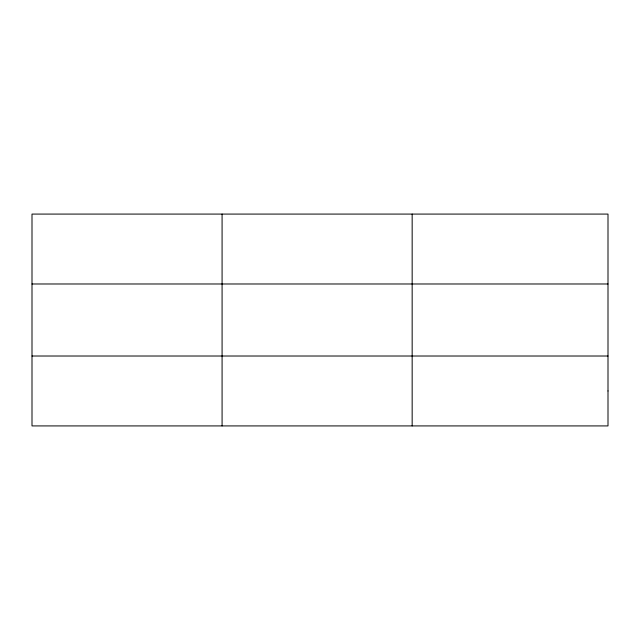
<?xml version="1.0" encoding="UTF-8"?>
<svg xmlns="http://www.w3.org/2000/svg" width="640" height="640" viewBox="0 0 640 640"><rect width="100%" height="100%" fill="white"/><g stroke="black" fill="none" stroke-linecap="round" stroke-linejoin="round"><path stroke-width="0.96" d="M222.08 214.08L222.08 425.92M412.16 214.08L412.16 425.92M32 283.984L608 283.984M32 356.016L608 356.016M608 390.968L608 425.92L32 425.92L32 214.08L608 214.08L608 390.968"/></g></svg>
